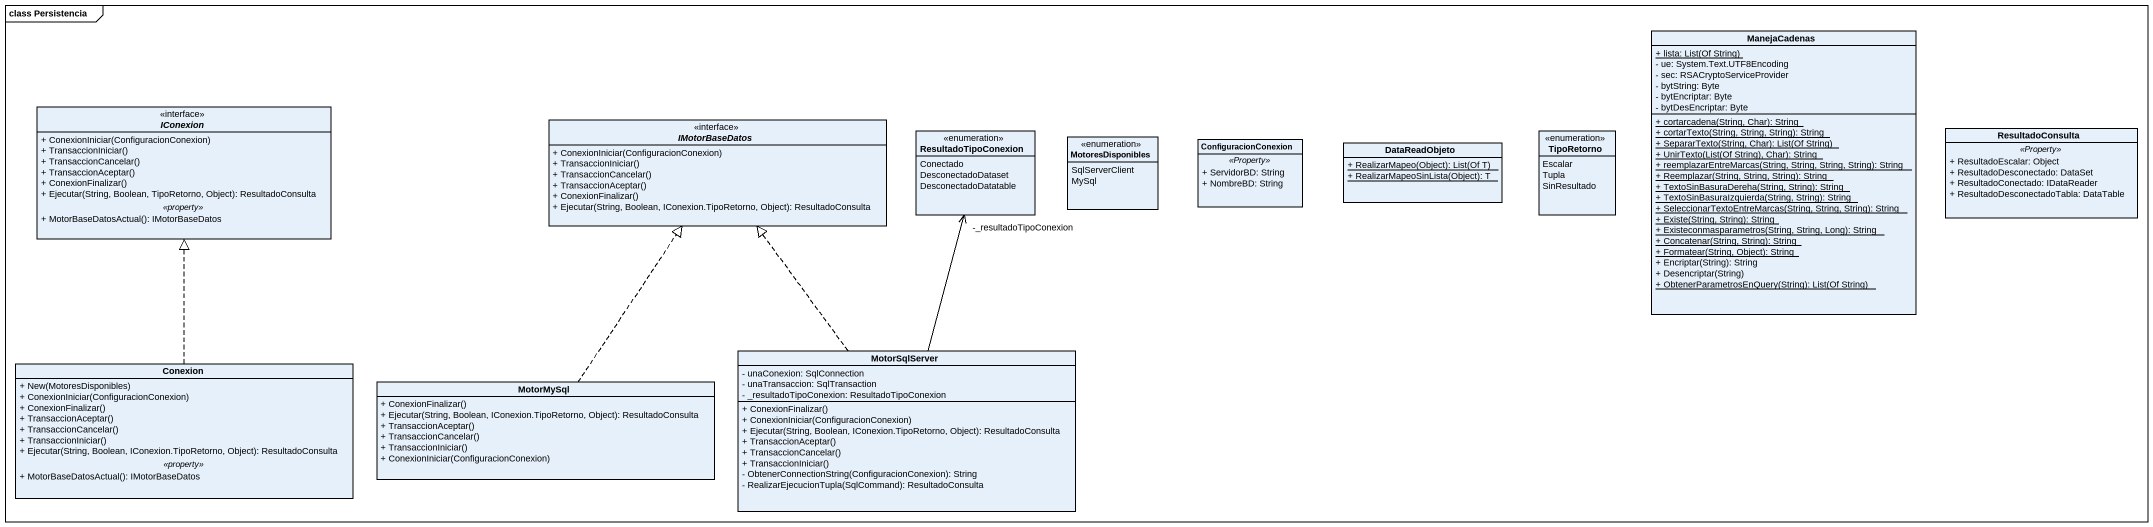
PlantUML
@startuml
mainframe class Persistencia
hide circle
hide empty members
skinparam classAttributeIconSize 0
class ManejaCadenas {
  {static} {field} + lista: List(Of String)
  - ue: System.Text.UTF8Encoding
  - sec: RSACryptoServiceProvider
  - bytString: Byte
  - bytEncriptar: Byte
  - bytDesEncriptar: Byte
  {static} + cortarcadena(String, Char): String
  {static} + cortarTexto(String, String, String): String
  {static} + SepararTexto(String, Char): List(Of String)
  {static} + UnirTexto(List(Of String), Char): String
  {static} + reemplazarEntreMarcas(String, String, String, String): String
  {static} + Reemplazar(String, String, String): String
  {static} + TextoSinBasuraDereha(String, String): String
  {static} + TextoSinBasuraIzquierda(String, String): String
  {static} + SeleccionarTextoEntreMarcas(String, String, String): String
  {static} + Existe(String, String): String
  {static} + Existeconmasparametros(String, String, Long): String
  {static} + Concatenar(String, String): String
  {static} + Formatear(String, Object): String
  + Encriptar(String): String
  + Desencriptar(String)
  {static} + ObtenerParametrosEnQuery(String): List(Of String)
}
interface IConexion <<interface>> {
  + ConexionIniciar(ConfiguracionConexion)
  + TransaccionIniciar()
  + TransaccionCancelar()
  + TransaccionAceptar()
  + ConexionFinalizar()
  + Ejecutar(String, Boolean, TipoRetorno, Object): ResultadoConsulta
  .. <<property>> ..
  + MotorBaseDatosActual(): IMotorBaseDatos
}
interface IMotorBaseDatos <<interface>> {
  + ConexionIniciar(ConfiguracionConexion)
  + TransaccionIniciar()
  + TransaccionCancelar()
  + TransaccionAceptar()
  + ConexionFinalizar()
  + Ejecutar(String, Boolean, IConexion.TipoRetorno, Object): ResultadoConsulta
}
enum ResultadoTipoConexion {
  Conectado
  DesconectadoDataset
  DesconectadoDatatable
}
enum TipoRetorno {
  Escalar
  Tupla
  SinResultado
}
class ResultadoConsulta {
  .. <<Property>> ..
  + ResultadoEscalar: Object
  + ResultadoDesconectado: DataSet
  + ResultadoConectado: IDataReader
  + ResultadoDesconectadoTabla: DataTable
}
enum MotoresDisponibles {
  SqlServerClient
  MySql
}
class ConfiguracionConexion {
  .. <<Property>> ..
  + ServidorBD: String
  + NombreBD: String
}
class DataReadObjeto {
  {static} + RealizarMapeo(Object): List(Of T)
  {static} + RealizarMapeoSinLista(Object): T
}
class Conexion {
  + New(MotoresDisponibles)
  + ConexionIniciar(ConfiguracionConexion)
  + ConexionFinalizar()
  + TransaccionAceptar()
  + TransaccionCancelar()
  + TransaccionIniciar()
  + Ejecutar(String, Boolean, IConexion.TipoRetorno, Object): ResultadoConsulta
  .. <<property>> ..
  + MotorBaseDatosActual(): IMotorBaseDatos
}
class MotorSqlServer {
  - unaConexion: SqlConnection
  - unaTransaccion: SqlTransaction
  - _resultadoTipoConexion: ResultadoTipoConexion
  + ConexionFinalizar()
  + ConexionIniciar(ConfiguracionConexion)
  + Ejecutar(String, Boolean, IConexion.TipoRetorno, Object): ResultadoConsulta
  + TransaccionAceptar()
  + TransaccionCancelar()
  + TransaccionIniciar()
  - ObtenerConnectionString(ConfiguracionConexion): String
  - RealizarEjecucionTupla(SqlCommand): ResultadoConsulta
}
class MotorMySql {
  + ConexionFinalizar()
  + Ejecutar(String, Boolean, IConexion.TipoRetorno, Object): ResultadoConsulta
  + TransaccionAceptar()
  + TransaccionCancelar()
  + TransaccionIniciar()
  + ConexionIniciar(ConfiguracionConexion)
}
Conexion .up.|> IConexion
MotorSqlServer .up.|> IMotorBaseDatos
MotorSqlServer -up-> "-_resultadoTipoConexion" ResultadoTipoConexion
MotorMySql .up.|> IMotorBaseDatos
@enduml
